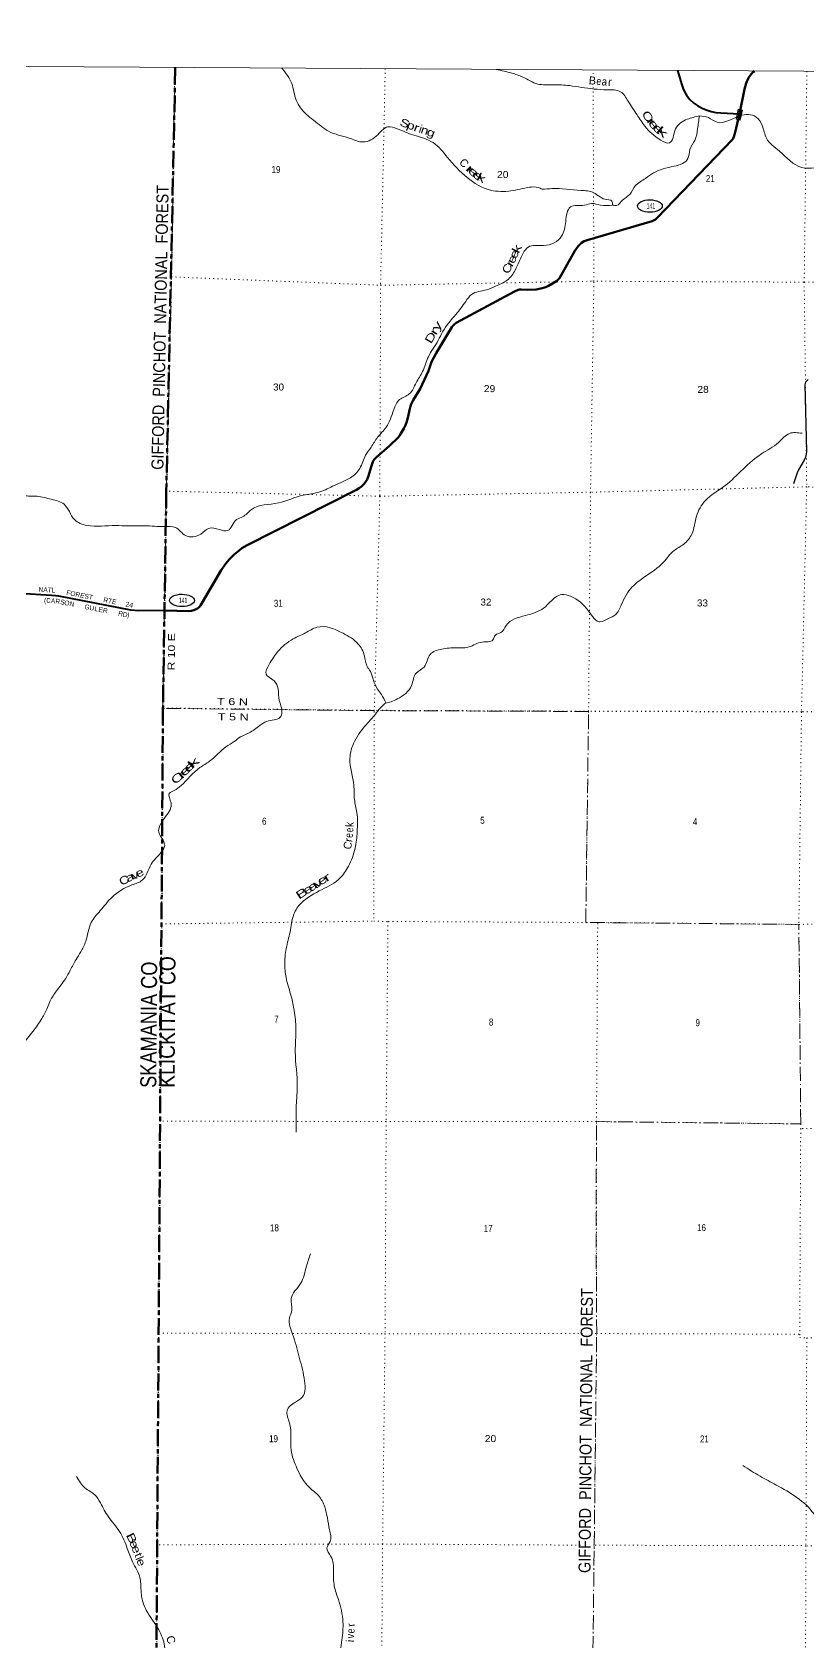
# Model space of a CAD drawing. Header units: feet. Extents: x -256679 to 5, y -731788 to -547785.
# Drawn here: x -159087 to -139689, y -588025 to -547785 of the extents above; entities that cross this region are included whole.
import ezdxf
from ezdxf.enums import TextEntityAlignment as Align

# ---------------------------------------------------------------- set-up
doc = ezdxf.new("R2010")
doc.units = ezdxf.units.FT
doc.header["$LTSCALE"] = 70
for name, pattern in [('DOT_DASHED', [7.7, 5, -1.2, 0.3, -1.2]), ('DOTTED', [1.5, 0.3, -1.2]), ('LONG_DASH_SHORT_DASH', [9.9, 6, -1.2, 1.5, -1.2])]:
    doc.linetypes.add(name, pattern=pattern)
for name, color, linetype, lineweight in [('11', 7, 'LONG_DASH_SHORT_DASH', 60), ('17', 7, 'Continuous', 25), ('23', 7, 'Continuous', 70), ('26', 7, 'Continuous', 40), ('29', 7, 'Continuous', 25), ('39', 7, 'Continuous', 13), ('4', 7, 'Continuous', 13), ('44', 7, 'DOT_DASHED', 13), ('59', 7, 'Continuous', 13), ('6', 7, 'DOTTED', 25), ('7', 7, 'DOTTED', 13)]:
    doc.layers.add(name, color=color, linetype=linetype, lineweight=lineweight)
for name, color, linetype in [('12', 7, 'Continuous'), ('27', 7, 'Continuous'), ('41', 7, 'Continuous')]:
    doc.layers.add(name, color=color, linetype=linetype)

msp = doc.modelspace()

# ---------------------------------------------------------------- linework, layer by layer
at = {"layer": '11'}
msp.add_lwpolyline([(-155507.82, -548673.24), (-155732.17, -559259.52), (-155816.25, -564688.81), (-156022, -594331.77)], dxfattribs=at)
at = {"layer": '17'}
for centre in [(-143637.67, -552130.76), (-155340.12, -561989.75)]:
    msp.add_ellipse(centre, major_axis=(309.24, -1), ratio=0.500121, dxfattribs=at)
at = {"layer": '23'}
for points in [[(-141019.16, -548756.67), (-141060.67, -548786.82), (-141101.09, -548826.22), (-141132.07, -548865.62), (-141170.28, -548926.45), (-141201.38, -548983.3), (-141216.08, -549014.82), (-141233.73, -549060.34), (-141269.28, -549212.58), (-141399.53, -549822.66)], [(-141399.53, -549822.66), (-141477.16, -550186.3), (-141512.52, -550318.46), (-141540.55, -550401.72), (-141559.46, -550439.55), (-141584.18, -550472.36), (-143445.58, -552419.75), (-143501.01, -552470.58), (-143580.82, -552506.31), (-143781.84, -552567.05), (-145207.4, -552980.79), (-145280.87, -553009.6), (-145348.45, -553053.7), (-145394.28, -553091.56), (-145435.47, -553137.18), (-145516.79, -553252.83), (-145896.29, -553933.76), (-145928.77, -553971.01), (-145970.77, -554010.94), (-146070.04, -554070.59), (-146170.28, -554122.31), (-146243.79, -554155.93), (-146365.6, -554193.76), (-146484.47, -554215.12), (-146695.08, -554223.11), (-146857.43, -554217.51), (-146899.03, -554218.98), (-146936.84, -554229.48), (-147026.36, -554270.07), (-148479.54, -555052.96), (-148542.39, -555098.43), (-148567.59, -555123.64), (-148590.81, -555156.28), (-148704.98, -555351.92), (-148980.06, -555809), (-149096.47, -556028.71), (-149174.76, -556246.79), (-149381.64, -556700.52), (-149556.82, -556985.91), (-149606.11, -557085.32), (-149625.01, -557133.65), (-149653.37, -557233.47), (-149687.04, -557390.2), (-149699.57, -557452.02), (-149715.32, -557518.21), (-149751.02, -557608.57), (-149792.23, -557694.34), (-149863.38, -557819.77), (-149903.28, -557878.61), (-149932.69, -557913.82), (-150151.28, -558126.52), (-150478.85, -558412.43), (-150530.17, -558463.85), (-150551.17, -558491.17), (-150570.15, -558523.97), (-150611.47, -558650.05), (-150673.82, -558878.32), (-150711.84, -558965.03), (-150741.24, -559015.47), (-150783.24, -559074.31), (-150854.65, -559143.65), (-150907.15, -559183.58), (-150975.93, -559226.73), (-153710.11, -560611.48), (-153841.04, -560684), (-153912.44, -560738.63), (-154034.25, -560843.7), (-154151.86, -560961.38), (-154244.26, -561070.66), (-154357.67, -561234.57), (-154877.52, -562117.93), (-154908.96, -562158.15), (-154950.41, -562191.5), (-154988.77, -562212.79), (-155045.07, -562234.75), (-155106.37, -562248.51), (-155181.61, -562255.5), (-155763.72, -562244.31)]]:
    msp.add_lwpolyline(points, dxfattribs=at)
at = {"layer": '26'}
for points in [[(-142947.82, -548744.83), (-142843.69, -549101.57), (-142793.95, -549230.13), (-142719.35, -549362.83), (-142636.47, -549470.65), (-142536.73, -549561.01), (-142441.68, -549628.24), (-142312.21, -549691.67), (-142205.45, -549736.06), (-142108.44, -549768.26), (-141985.8, -549794.11), (-141863, -549804.32), (-141399.53, -549822.66)], [(-155763.72, -562244.31), (-156431.44, -562250.84), (-156616.81, -562238.14), (-158418.36, -561884.19), (-158497.45, -561873.55), (-158602.35, -561864.47), (-158735.8, -561858.72), (-159261.3, -561828.36)]]:
    msp.add_lwpolyline(points, dxfattribs=at)
at = {"layer": '29'}
msp.add_lwpolyline([(-139684.12, -556470.97), (-139732.89, -556516.01), (-139745.77, -556532.66), (-139759.56, -556602.13), (-139720.87, -558259.83), (-139726.87, -558332.49), (-139749.32, -558406.93), (-139784.09, -558486.59), (-139920.04, -558724.84), (-139956.79, -558804.22), (-140048.92, -559078.51)], dxfattribs=at)
at = {"layer": '39'}
for points in [[(-152842.26, -548686.46), (-152595.57, -549065.04), (-152484.63, -549487.07), (-152230.99, -549835.26), (-151862.77, -550131.61), (-151675.66, -550262.72), (-151156.74, -550431.04), (-150855.05, -550528.39), (-150483.17, -550387.01), (-150189.78, -550149), (-149962.52, -550199.93), (-149544.15, -550357.89), (-149061.41, -550546.18), (-148697.16, -550914.8), (-148210.14, -551418.35), (-147624.74, -551733.47), (-147113.99, -551751.16), (-146651.58, -551662.28), (-146432.4, -551667), (-146333.83, -551711.49)], [(-147480.17, -548716.88), (-147094.26, -548807.54), (-146818.7, -548906.81), (-146442.54, -549080.7), (-146058.46, -549097.99), (-145644.25, -549121.12)], [(-142400.21, -549876.74), (-142174.96, -549919.62), (-141959.72, -550034.77), (-141397.4, -549879.09), (-140978.56, -549905.38), (-140829.59, -550118.7), (-140722.76, -550434.29), (-140400.77, -550758.61), (-139837.42, -551168.03), (-139515.68, -551175.08), (-139055.31, -551062.1), (-137627.97, -550667.08), (-137087.32, -550353.55), (-136932.65, -550151.24), (-136701.49, -550047.57), (-136635.21, -549959.43), (-136770.13, -549718.04), (-137070.08, -549293.4), (-137269.39, -548997.59), (-137340.05, -548783.05)], [(-145644.25, -549121.12), (-145350.61, -549164.51), (-144705.1, -549224.81), (-144373.28, -549274.06), (-144182.06, -549509.6), (-143960.6, -549847.65), (-143763.31, -550133.41), (-143368.92, -550482.05), (-143149.68, -550555.04), (-142995.14, -550202.13), (-142705.78, -549962.1), (-142395.8, -549877.58)], [(-142400.21, -549876.74), (-142446.19, -550203.89), (-142512.32, -550488.81), (-142638.81, -550719.32), (-142686.88, -550946.07), (-143034.6, -551135.71), (-143551.23, -551304.74), (-143744.16, -551438.66), (-144005.41, -551628.58), (-144143.98, -551838.97), (-144332.87, -551992.98), (-144471.52, -552115.03), (-144571.38, -552108.18)], [(-144570.87, -552108.21), (-144873.68, -552107.72), (-145096.91, -552068.85), (-145273.83, -552108.44), (-145623.67, -552153.51), (-145744.02, -552516.57), (-145846.27, -552881.69), (-146031.13, -553049.77), (-146296.5, -553119.2), (-146684.55, -553158.12), (-146805.08, -553306.32), (-147005.81, -553731.37), (-147204.67, -553983.74), (-147496.12, -554135.41), (-147725.27, -554225.04), (-148099.19, -554340.31), (-148245.83, -554520.55), (-148492.89, -554843.05), (-148822.31, -555273.71), (-148932.73, -555488.21), (-149177.72, -555897.05), (-149322.19, -556268.06), (-149484.84, -556550.67), (-149655.53, -556827.22), (-149898.72, -556969.01), (-150045.3, -557227.57), (-150233.96, -557660.69), (-150446.9, -557911), (-150609.58, -558155.46), (-150748.16, -558357.82), (-150894.68, -558692.68), (-151125.73, -558922.86), (-151529.74, -559114.33), (-151891.55, -559277.83), (-152307.72, -559358.83), (-152930.91, -559553.61), (-153608.41, -559722.13), (-153823.42, -559900.15), (-153974.17, -559969.94), (-154195.13, -560242.32), (-154402.26, -560221.58), (-154675.75, -560190.59), (-154872.7, -560332.52), (-155250.7, -560369.46), (-155502.21, -560167.86), (-155783.74, -560144.87), (-156268.35, -560123.24), (-156682.57, -560127.94), (-157000.29, -560116.89), (-157716.13, -560114.6), (-158029.93, -559969.02), (-158289.63, -559584.67), (-158609.45, -559463.17), (-158961.4, -559387.75), (-159108.19, -559383.26), (-159242.92, -559376.81)], [(-146333.83, -551711.49), (-146090.54, -551694.2), (-145364.61, -551738.69), (-145040.83, -551799.96), (-144763.21, -551959.48), (-144588.23, -552012.25), (-144571.35, -552108.33)], [(-139833.75, -557813.27), (-140145.71, -557815.44), (-140425.02, -558043.46), (-140841.03, -558321.23), (-141309.23, -558709.28), (-141757.3, -559119.48), (-142251.65, -559495.4), (-142472.52, -559886.25), (-142588.79, -560331.65), (-142793.68, -560586.01), (-143034.85, -560743.86), (-143296.02, -561034.19), (-143770.26, -561404.14), (-144077.72, -561648.13), (-144354.84, -562103.06), (-144493.39, -562341.56), (-144690.36, -562447.35), (-144879.31, -562529.08), (-145165.05, -562267.13), (-145625.83, -561888.15), (-145843.03, -561843.28), (-146130.42, -562029.11), (-146295.18, -562181.19), (-146753.49, -562368.47), (-147233.87, -562615.92), (-147364.43, -562794.21), (-147503.12, -562858.03), (-147563.35, -562976.3), (-147832.75, -563031.66), (-148160.41, -563153.1), (-148301.15, -563174.74), (-148480.11, -563172.16), (-148844.03, -563211.16), (-149135.49, -563338.73), (-149286.04, -563655.51), (-149482.98, -563805.48), (-149597.34, -564118.36), (-149957, -564452.54), (-150111.77, -564522.32), (-150253.3, -564558.51)], [(-150246.47, -564552.01), (-150353.21, -564342.84), (-150447.83, -564210.01), (-150560.63, -563960.66), (-150629.16, -563763.66), (-150711.7, -563642.92), (-150778.28, -563371.63), (-150939.38, -563075.94), (-151309.58, -562811.72), (-151965.22, -562661.03), (-152254.66, -562802.67), (-152558.17, -562952.3), (-152941.97, -563268.33), (-153160.88, -563592.92), (-153239.11, -563833.63), (-153037.9, -563998.92), (-152939.2, -564202.05), (-152906.8, -564489.29), (-152840.21, -564774.63), (-152890.36, -564919.05), (-153037.11, -564972.79), (-153222.06, -565018.39), (-153394.91, -565114.22), (-153662.19, -565304.12), (-153873.25, -565397.82), (-154038.04, -565519.78), (-154241.02, -565651.65), (-154648.92, -566009.78), (-154890.08, -566169.64), (-155364.26, -566619.92), (-155533.07, -566741.87), (-155659.69, -566815.76), (-155615.26, -567048.82), (-155639.25, -567223.44), (-155870.22, -567564.06), (-155920.31, -567786.78), (-155811.56, -567985.92), (-155773.25, -568118.57), (-155865.6, -568294.97), (-156112.69, -568585.34), (-156333.56, -568984.22), (-156590.84, -569103.88), (-157089.27, -569407.49), (-157384.58, -569745.9), (-157611.56, -570044.36), (-157747.91, -570511.78), (-157874.38, -570776.43), (-157990.85, -570970.83), (-158135.41, -571235.42), (-158255.89, -571447.88), (-158478.83, -571754.39), (-158635.48, -571996.85), (-158707.73, -572169.3), (-158846.25, -572445.96), (-159071.2, -572766.52), (-159337.29, -573095.25)], [(-150246.47, -564552.01), (-150383.1, -564682.09), (-150501.62, -564832.31), (-150728.63, -565088.61), (-151025.88, -565513.35), (-151142.15, -565944.69), (-151043.08, -566615.67), (-151026.71, -566967.12), (-150966.13, -567290.59), (-150959.69, -567782.57), (-151009.63, -568188.02), (-151178.18, -568637.27), (-151389.07, -568933.77), (-151835.23, -569217.48), (-152357.76, -569557.16), (-152544.54, -569835.67), (-152638.68, -570285.16), (-152732.86, -570688.46), (-152768.72, -571103.99), (-152728.21, -571463.55), (-152609.23, -571887.61), (-152532.53, -572245.28), (-152491.95, -572701.22), (-152507.58, -573267.42), (-152456.58, -574157.11), (-152476.39, -574532.54), (-152485.83, -575287.51)], [(-152125.45, -578326.72), (-152227.75, -578635.62), (-152376.19, -579070.88), (-152607.13, -579445.63), (-152590.81, -579728.81), (-152654.99, -579931.41), (-152574.24, -580333.26), (-152416.95, -580875.91), (-152283.79, -581432.55), (-152331.66, -581910.29), (-152500.47, -582030.23), (-152713.44, -582246.41), (-152652.87, -582549.81), (-152616.4, -582893.29), (-152618.18, -583170.38), (-152489.11, -583636.65), (-152142.82, -584175.89), (-151929.52, -584367.33), (-151770.44, -584650.96), (-151649.33, -585221.62), (-151635.02, -585516.83), (-151717.33, -585677.21), (-151618.63, -585888.36), (-151549.97, -586252.02), (-151531.57, -586627.57), (-151428.74, -586969.26), (-151315.68, -587525.83), (-151339.45, -587977.55), (-151435.53, -588511.36), (-151566.01, -588788.04), (-151662.46, -588874.08), (-151732.66, -589086.7), (-151911.47, -589276.88), (-152206.95, -589398.42), (-152486.37, -589503.95), (-152816.1, -589551.09), (-153244.21, -589780.64), (-153587.91, -589958.25), (-153835.08, -590156.25), (-154317.51, -590357.51), (-154629.03, -590545.26), (-154782.74, -590781.2)], [(-141313.17, -583618.17), (-140884.65, -583884.6), (-140476.28, -584104.77), (-139540.69, -584820.6), (-139317.21, -585164.67), (-139142.12, -585349.97), (-138784.07, -585505.73), (-138492.36, -585693.4), (-138289.23, -585742.24), (-137977.6, -585693.04), (-137665.86, -585766.32), (-137192.86, -586342.12), (-137003.75, -586467.21), (-136601.51, -586558.86), (-135809.13, -586728.06), (-135095.09, -586985.35), (-134680.67, -587223.62), (-134463.23, -587563.66), (-134360.42, -587883.26), (-134207.48, -588028.32), (-133980.25, -588041.1), (-133489.5, -588197.28), (-133316.34, -588480.96), (-133157.37, -588628.05), (-133020.4, -588911.61), (-132819.09, -589201.4), (-132388.06, -589254.79)], [(-157976.35, -583892.18), (-157764.98, -584180), (-157523.55, -584347.43), (-157380.62, -584552.7), (-157179.26, -584900.73), (-156901.47, -585267.06), (-156708.09, -585691.37), (-156575.11, -586025.11), (-156391.81, -586423.28), (-156357.28, -586853.1), (-156234.31, -587235), (-155922.24, -587723.94), (-155775.12, -588136.04), (-155702.4, -588547.91), (-155561.43, -588801.37), (-155498.89, -589056.58), (-155430.14, -589528.67), (-155303.13, -589940.71), (-155015.22, -590389.41), (-154779.65, -590777.7)]]:
    msp.add_spline(points, degree=3, dxfattribs=at)
at = {"layer": '4'}
msp.add_lwpolyline([(-254669.8, -547785.08), (-222837.12, -548113.49), (-191004.03, -548398.11), (-159170.57, -548638.96), (-127336.83, -548836.01), (-95502.83, -548989.26), (-63668.65, -549098.74), (-31834.36, -549164.42), (0, -549186.32), (0, -731787.88), (-32085.53, -731765.81), (-64171, -731699.6), (-224595.32, -730706.58), (-256679.15, -730375.58)], close=True, dxfattribs=at)
msp.add_lwpolyline([(-254669.8, -547785.08), (-222837.12, -548113.49), (-191004.03, -548398.11), (-159170.57, -548638.96), (-127336.83, -548836.01), (-95502.83, -548989.26), (-63668.65, -549098.74), (-31834.36, -549164.42), (0, -549186.32), (0, -731787.88), (-32085.53, -731765.81), (-64171, -731699.6), (-224595.32, -730706.58), (-256679.15, -730375.58)], close=True, dxfattribs=at)
at = {"layer": '44'}
for points in [[(-155816.25, -564688.81), (-155732.17, -559259.52), (-155605.82, -553900.65), (-155518.42, -548663.78)], [(-145113.28, -594402.6), (-145095.55, -590949.23), (-145031.51, -585610.24), (-144969.44, -580319.43), (-144983.73, -577625.5), (-144973.74, -575018.37), (-139864.28, -575076.88), (-139912.56, -570090.92), (-145241.19, -570041.75), (-145171.07, -564767.03), (-150531.35, -564745.23), (-155816.25, -564688.81)]]:
    msp.add_lwpolyline(points, dxfattribs=at)
at = {"layer": '59'}
for points in [[(-141325.93, -549736.26), (-141380.42, -549980.26), (-141482.89, -549957.36), (-141428.41, -549713.37)], [(-141422.34, -549722.91), (-141335.47, -549742.32), (-141386.48, -549970.71), (-141473.34, -549951.29)]]:
    msp.add_lwpolyline(points, close=True, dxfattribs=at)
at = {"layer": '6'}
for points in [[(-155518.42, -548663.78), (-155605.82, -553900.65), (-155732.17, -559259.52), (-155814.24, -564684.8), (-155854.12, -570060.02), (-155890.32, -575007.55), (-155924.23, -580306.48), (-155963.84, -585599.34), (-156000.28, -590675.41), (-156022, -594331.77)], [(-127424.08, -564694.88), (-129247.65, -564739.65), (-134548.07, -564770.89), (-139846.49, -564776.03), (-145171.07, -564767.03), (-150531.35, -564745.23), (-155816.25, -564688.81)]]:
    msp.add_lwpolyline(points, dxfattribs=at)
at = {"layer": '7'}
msp.add_line((-145059.31, -548826.56), (-145059.68, -548731.69), dxfattribs=at)
for points in [[(-150256.73, -548698.54), (-150373.59, -554094.08), (-150391.42, -559385.03), (-150531.83, -564769.97), (-150543.66, -570014.76)], [(-139712.34, -548764.57), (-139778.79, -554033.59), (-139716.33, -559150.11), (-139846.49, -564776.03), (-139912.56, -570090.92), (-139864.28, -575076.88), (-139866.19, -575195.34), (-139891.57, -580333.94), (-139892.12, -580417.99), (-139715.17, -580426.59), (-139735.08, -585621.15), (-139756.91, -590944.22), (-139787.69, -594435.32)], [(-145241.19, -570041.75), (-145171.07, -564767.03), (-145123.22, -559301.48), (-145039.03, -554014.76), (-145058.11, -549133.76)], [(-155605.82, -553900.65), (-150371.56, -554112.16), (-145067.18, -554010.66), (-139778.79, -554033.59), (-134428.04, -554086.85), (-129161.8, -554059.52), (-127365.61, -554067.74)], [(-127394.91, -559392.84), (-129111.25, -559368.76), (-134413.68, -559395.98), (-139716.33, -559150.11), (-145117.2, -559285.44), (-150391.42, -559385.03), (-155732.17, -559259.52)], [(-155854.1, -570078.09), (-150543.62, -570008.9), (-150177.42, -570016.43), (-145241.19, -570041.75), (-144936.9, -570040.14), (-139912.56, -570090.92), (-134582.07, -569951.35), (-129263.52, -569964.34), (-127453.01, -569950.71)], [(-150190.03, -570016.33), (-150233.97, -575015.6), (-150261.84, -580318.57), (-150323.93, -585579.26), (-150361.83, -590918.34), (-150397.97, -594368.93)], [(-145113.28, -594402.6), (-145095.55, -590949.23), (-145031.51, -585610.24), (-144969.44, -580319.43), (-144973.74, -575018.37), (-144943.6, -570038.69)], [(-139864.28, -575076.88), (-144973.74, -575018.37), (-150233.97, -575015.6), (-155884.29, -575009.58)], [(-127481.63, -575154.16), (-129271.39, -575138.87), (-134557.78, -575113.93), (-139866.19, -575195.34)], [(-155924.23, -580306.48), (-150271.89, -580322.55), (-145320.31, -580319.64)], [(-145008.51, -580319.45), (-144969.44, -580319.43), (-139891.57, -580333.94)], [(-139715.17, -580426.59), (-134573.52, -580501.27), (-129283.17, -580449.92), (-127510.74, -580443.77)], [(-145375.74, -585608.22), (-150323.93, -585579.26), (-155963.84, -585599.34)], [(-128694.12, -585687.15), (-129309.09, -585682.61), (-134549.19, -585702), (-139735.08, -585621.15), (-145031.51, -585610.24), (-145068.56, -585610.02)]]:
    msp.add_lwpolyline(points, dxfattribs=at)

# ---------------------------------------------------------------- texts
at = {"layer": '12'}
for s, width, p in [('KLICKITAT CO', 0.9, (-155525.02, -574175.85)), ('SKAMANIA CO', 0.85, (-155983.66, -574177.7))]:
    msp.add_text(s, height=400, rotation=89.607, dxfattribs=dict(at, width=width)).set_placement(p)
at = {"layer": '17', "width": 0.55}
for p in [(-143611.62, -552199.07), (-155314.08, -562058.06)]:
    msp.add_text('141', height=140, dxfattribs=at).set_placement(p, align=Align.CENTER)
at = {"layer": '27'}
for s, rotation, p in [('NATL', 356.693, (-158931.26, -561773.76)), ('FOREST', 348.885, (-158239.64, -561847.96)), ('RTE', 348.885, (-157316.18, -562029.79))]:
    msp.add_text(s, height=120, rotation=rotation, dxfattribs=at).set_placement(p)
for s, rotation, p in [('(', 356.693, (-158765.53, -562047.33)), ('L', 348.885, (-157491.24, -562259.96))]:
    msp.add_text(s, height=120, rotation=rotation, dxfattribs=at).set_placement(p, align=Align.CENTER)
for s, rotation, width, p in [('C', 357.533, 0.7, (-158683.11, -562051.2)), ('A', 354.053, 0.85, (-158571.46, -562057.22)), ('R', 351.885, 0.8, (-158453.89, -562071.94)), ('S', 348.885, 0.9, (-158338.77, -562091.19)), ('O', 348.885, 0.8, (-158228.79, -562113.42)), ('N', 348.885, 0.85, (-158103.48, -562137.84)), ('G', 348.885, 0.8, (-157723.2, -562214.4)), ('U', 348.885, 0.85, (-157604.49, -562237.72)), ('E', 348.885, 0.9, (-157384.54, -562282.19)), ('R', 348.885, 0.85, (-157269.09, -562303.31)), ('R', 348.885, 0.85, (-156886.62, -562379.88)), ('D', 348.885, 0.85, (-156773.36, -562401.01)), (')', 348.885, 0.8, (-156692.98, -562415.58))]:
    msp.add_text(s, height=120, rotation=rotation, dxfattribs=dict(at, width=width)).set_placement(p, align=Align.CENTER)
at = {"layer": '27', "width": 1.1}
msp.add_text('24', height=120, rotation=348.885, dxfattribs=at).set_placement((-156764.85, -562138.27))
at = {"layer": '41'}
for s, rotation, p in [('B', 355.158, (-145084.32, -549092.88)), ('r', 356.553, (-144645.75, -549128.21)), ('i', 341.877, (-149404.73, -550298.41)), ('C', 314.134, (-148355.96, -551124.35)), ('C', 75.518, (-151100.36, -568139.42)), ('r', 81.894, (-151078.16, -567994.42)), ('l', 291.683, (-156494.52, -585970.02)), ('r', 97.583, (-151017.49, -587589.32)), ('i', 86.64, (-151038.34, -588008.55))]:
    msp.add_text(s, height=200, rotation=rotation, dxfattribs=at).set_placement(p, align=Align.CENTER)
for s, rotation, width, p in [('e', 355.288, 0.8, (-144922.35, -549106.57)), ('a', 355.288, 0.9, (-144783.45, -549118.02)), ('S', 339.382, 1.3, (-149804.25, -550152.64)), ('p', 339.249, 1.3, (-149648.35, -550211.47)), ('C', 304.132, 1.45, (-143777.54, -549941.21)), ('r', 305.11, 1.85, (-143687.28, -550065.63)), ('e', 308.206, 1.75, (-143615.77, -550159.17)), ('r', 339.249, 1.35, (-149506.82, -550263.56)), ('n', 341.877, 1.25, (-149297.71, -550329.42)), ('g', 339.317, 1.35, (-149145.17, -550386.59)), ('e', 314.366, 2, (-143498.42, -550276.95)), ('k', 320.714, 2.05, (-143393.05, -550356.24)), ('r', 314.134, 2.25, (-148201.24, -551277.87)), ('e', 318.493, 1.9, (-148109.99, -551359.91)), ('e', 321.758, 1.75, (-148004.97, -551447.34)), ('k', 332.194, 1.6, (-147900.99, -551516.37)), ('e', 66.665, 1.3, (-146943.8, -553373.7)), ('k', 63.374, 1.55, (-146877.68, -553242.72)), ('C', 62.622, 1.25, (-147121.22, -553739.96)), ('r', 60.195, 1.65, (-147051.19, -553611.21)), ('e', 65.406, 1.3, (-146997.52, -553502.56)), ('D', 58.796, 1.45, (-149041.85, -555470.73)), ('r', 59.665, 1.65, (-148951.51, -555311.65)), ('y', 57.458, 1.65, (-148880.94, -555179.69)), ('e', 42.523, 1.95, (-155190.04, -566315.78)), ('e', 45.523, 2, (-155087.47, -566212.23)), ('k', 41.656, 2.15, (-154988.58, -566123.42)), ('C', 40.729, 1.6, (-155399.2, -566506.79)), ('r', 41.012, 2.1, (-155284.98, -566411.06)), ('k', 88.318, 0.9, (-151049.42, -567595.6)), ('e', 88.318, 0.75, (-151056.37, -567730.98)), ('e', 85.312, 0.8, (-151068.93, -567873.24)), ('C', 28.084, 1.3, (-156740.38, -569070.33)), ('a', 28.084, 1.5, (-156602.13, -568996.56)), ('v', 23.934, 1.4, (-156473.18, -568942.8)), ('e', 25.683, 1.35, (-156356.44, -568886.92)), ('v', 32.735, 1.7, (-151890.99, -569134.45)), ('e', 32.257, 1.55, (-151782.08, -569065.68)), ('r', 32.257, 1.75, (-151662.92, -568991.27)), ('B', 33.317, 1.65, (-152292.95, -569394.2)), ('e', 33.317, 1.6, (-152141.84, -569295.74)), ('a', 32.735, 1.65, (-152021.8, -569220.89)), ('B', 295.949, 1.5, (-156689.06, -585476.22)), ('e', 293.053, 1.3, (-156627.22, -585621.62)), ('e', 293.053, 1.3, (-156575.42, -585752.27)), ('t', 291.767, 1.15, (-156520.97, -585887.22)), ('e', 291.683, 1.25, (-156455.24, -586071.79)), ('C', 286.971, 1.05, (-155711.64, -588001.45)), ('v', 86.764, 0.85, (-151034.35, -587889.19)), ('e', 86.764, 0.8, (-151024.08, -587757.27))]:
    msp.add_text(s, height=200, rotation=rotation, dxfattribs=dict(at, width=width)).set_placement(p, align=Align.CENTER)
at = {"layer": '44', "width": 0.9}
for rotation, p in [(88.927, (-155806.91, -558726.47)), (89.491, (-145123.87, -586305.17))]:
    msp.add_text('GIFFORD  PINCHOT  NATIONAL  FOREST', height=300, rotation=rotation, dxfattribs=at).set_placement(p)
at = {"layer": '6'}
for s, rotation, width, p in [('R 10 E', 89.133, 1.3, (-155524.94, -563741.49)), ('T 6 N', 359.388, 1.35, (-154464.75, -564603.23)), ('T 5 N', 359.388, 1.35, (-154444.91, -564985.01))]:
    msp.add_text(s, height=175, rotation=rotation, dxfattribs=dict(at, width=width)).set_placement(p)
at = {"layer": '7'}
for s, width, p in [('19', 0.85, (-153100.65, -551305.82)), ('20', 1.1, (-147461.28, -551430.11)), ('21', 0.85, (-142238.13, -551530.93)), ('30', 1.05, (-153061.9, -556743.15)), ('29', 1.1, (-147791.45, -556783.31)), ('28', 1.1, (-142452.13, -556802.64)), ('31', 0.85, (-153043.56, -562149.87)), ('32', 1.05, (-147875.45, -562118.69)), ('33', 1.05, (-142460.79, -562141.55)), ('6', 0.85, (-153338.75, -567596.56)), ('5', 0.85, (-147881.49, -567573.85)), ('4', 0.85, (-142561.68, -567607.63)), ('7', 0.85, (-153033.12, -572543.17)), ('8', 0.85, (-147664.26, -572618.58)), ('9', 0.85, (-142497.37, -572634.76)), ('18', 0.85, (-153138.54, -577761.39)), ('17', 0.85, (-147793.62, -577778.42)), ('16', 0.85, (-142458.08, -577757.94)), ('19', 0.85, (-153160.93, -583033.86)), ('20', 1.1, (-147767.7, -583031.54)), ('21', 0.85, (-142384.4, -583041.57))]:
    msp.add_text(s, height=175, dxfattribs=dict(at, width=width)).set_placement(p)

doc.saveas('drawing.dxf')
